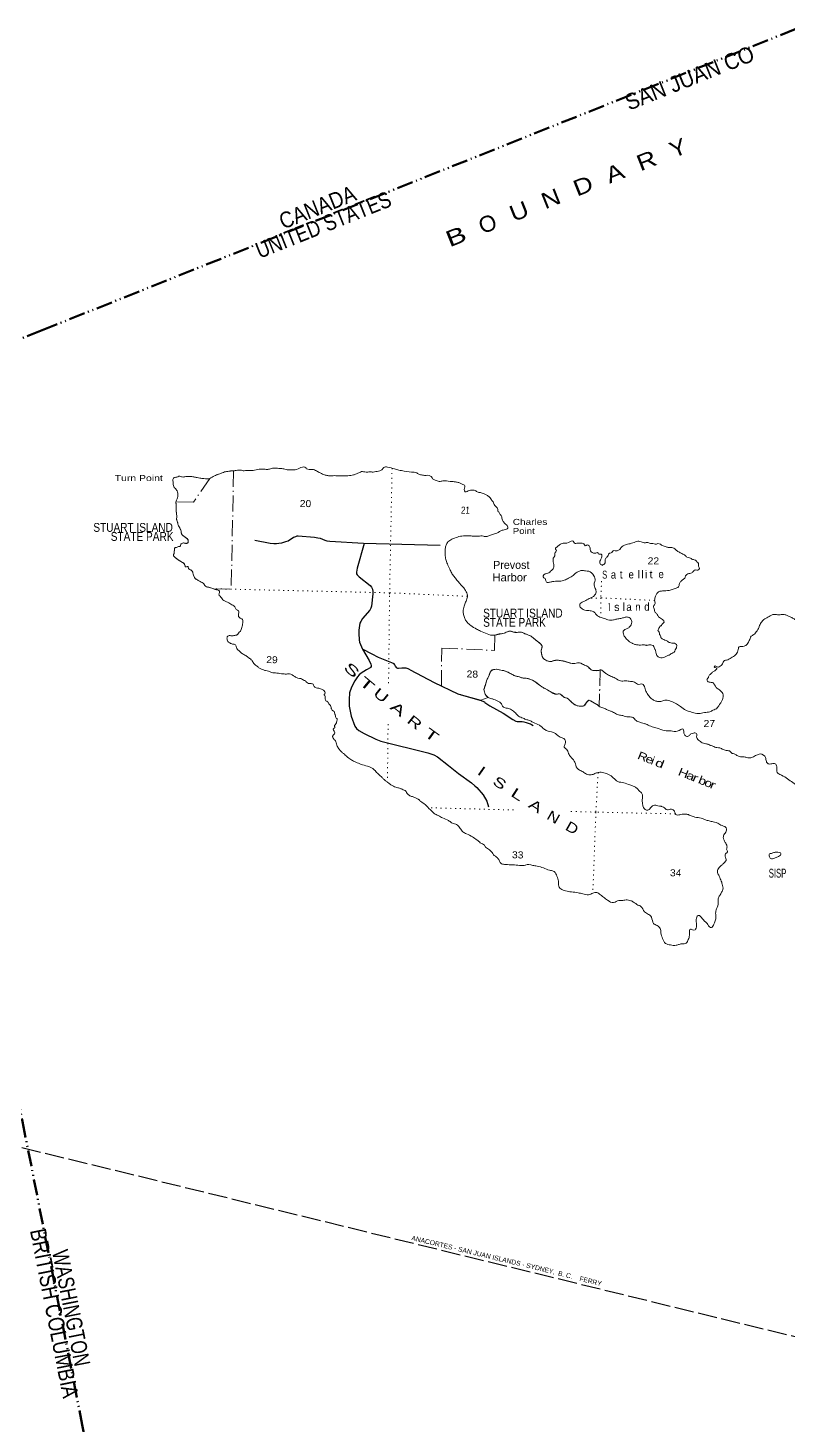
# Model space of a CAD drawing. Header units: feet. Extents: x -611393 to -485084, y 372822 to 560047.
# Drawn here: x -548811 to -529807, y 420067 to 454977 of the extents above; entities that cross this region are included whole.
import ezdxf
from ezdxf.enums import TextEntityAlignment as Align

# ---------------------------------------------------------------- set-up
doc = ezdxf.new("R2010")
doc.units = ezdxf.units.FT
doc.header["$LTSCALE"] = 80
for name, pattern in [('DASH_DOUBLE_DOT', [9.2, 5, -1.2, 0.3, -1.2, 0.3, -1.2]), ('DOT_DASHED', [7.7, 5, -1.2, 0.3, -1.2]), ('DOTTED', [1.5, 0.3, -1.2]), ('LONG_DASHED', [7.5, 6, -1.5])]:
    doc.linetypes.add(name, pattern=pattern)
for name, color, linetype, lineweight in [('10', 7, 'DASH_DOUBLE_DOT', 70), ('29', 7, 'Continuous', 25), ('33', 7, 'LONG_DASHED', 25), ('39', 7, 'Continuous', 13), ('44', 7, 'DOT_DASHED', 13), ('7', 7, 'DOTTED', 13)]:
    doc.layers.add(name, color=color, linetype=linetype, lineweight=lineweight)
for name, color, linetype in [('12', 7, 'Continuous'), ('41', 7, 'Continuous'), ('42', 7, 'Continuous')]:
    doc.layers.add(name, color=color, linetype=linetype)

msp = doc.modelspace()

# ---------------------------------------------------------------- linework, layer by layer
at = {"layer": '10'}
for p, q in [((-548455.07, 447424.4), (-517686.48, 459713.24)), ((-548944.8, 427648.57), (-547479.5, 420209.36))]:
    msp.add_line(p, q, dxfattribs=at)
for points in [[(-548455.07, 447424.4), (-552585.71, 445767.51), (-548944.8, 427648.57)], [(-547479.5, 420209.36), (-541911.02, 392048.63), (-534936.22, 373877.7)]]:
    msp.add_lwpolyline(points, dxfattribs=at)
at = {"layer": '29'}
msp.add_line((-540406.4, 442091.15), (-540577.26, 441475.6), dxfattribs=at)
for points in [[(-541266.49, 442145.35), (-541327.99, 442153.7), (-541379.73, 442170.17), (-541497.36, 442217.25), (-541560.87, 442231.37), (-541643.21, 442240.78), (-542052.53, 442273.73), (-542090.17, 442273.73), (-542123.1, 442264.32), (-542174.85, 442240.78), (-542306.59, 442156.05), (-542367.75, 442132.51), (-542471.26, 442104.27), (-542534.78, 442092.5), (-542598.29, 442085.44), (-542666.51, 442087.79), (-542758.25, 442094.86), (-543134.64, 442165.47)], [(-538506.03, 442043.91), (-540417.42, 442091.42), (-541266.49, 442145.35)], [(-540577.26, 441475.6), (-540598.73, 441376.99), (-540596.38, 441336.98), (-540582.27, 441308.73), (-540528.16, 441259.31), (-540255.28, 441042.77), (-540219.99, 441005.11), (-540198.82, 440953.33), (-540187.06, 440899.19), (-540184.71, 440840.35), (-540217.64, 440529.67), (-540234.11, 440475.53), (-540259.98, 440430.82), (-540443.47, 440218.99), (-540490.53, 440146.02), (-540509.35, 440101.3), (-540523.45, 440044.81), (-540539.93, 439929.48), (-540542.27, 439842.4), (-540532.87, 439689.41), (-540518.75, 439630.57), (-540446.1, 439451.51)], [(-540446.1, 439451.51), (-540279.99, 439171.62), (-540239.99, 439082.18), (-540230.58, 439046.88), (-540232.94, 439020.99), (-540244.69, 438999.8), (-540258.81, 438985.68), (-540345.86, 438936.25), (-540477.6, 438851.52), (-540529.34, 438811.51), (-540571.69, 438764.43), (-540637.57, 438663.22), (-540724.59, 438507.88), (-540769.3, 438361.95), (-540783.41, 438199.55), (-540778.71, 438032.43), (-540726.95, 437780.59), (-540637.57, 437533.45), (-540599.91, 437474.61), (-540534.05, 437422.83), (-540402.32, 437345.15), (-540110.61, 437201.58), (-539988.29, 437156.86), (-538812.07, 436865), (-538666.2, 436815.57), (-538567.41, 436761.43), (-538294.53, 436544.89), (-538049.87, 436347.18), (-537720.53, 436111.81), (-537635.83, 436038.85), (-537588.78, 435996.49), (-537428.83, 435810.54), (-537334.73, 435659.9), (-537297.09, 435518.68)], [(-539253.26, 438937.46), (-539302.55, 438959.75), (-539359.02, 438976.24), (-539401.36, 438980.95), (-539464.87, 438978.59), (-539542.5, 438969.18), (-539563.68, 438971.53), (-539578.96, 438980.94), (-539589.55, 438990.36), (-539617.78, 439032.73), (-539636.6, 439063.33), (-539655.42, 439084.51), (-539709.53, 439112.75), (-540048.27, 439246.91), (-540208.24, 439326.94), (-540446.1, 439451.51)], [(-539253.26, 438937.46), (-538657.89, 438619.67), (-538063.81, 438338.32), (-537572.81, 438196.76)], [(-537572.81, 438196.76), (-537480.6, 438172.46), (-537424.73, 438150.11), (-537400.61, 438137.17), (-537384.15, 438125.39), (-537315.93, 438073.6), (-537259.47, 438038.3), (-536930.13, 437857.07), (-536685.48, 437697.01), (-536612.56, 437654.65), (-536579.6, 437648.78), (-536537.28, 437647.59), (-536457.3, 437645.23), (-536417.29, 437640.54), (-536356.14, 437624.05), (-536276.16, 437600.51), (-536245.56, 437587.58), (-536223.21, 437573.46), (-536179.58, 437544.8)]]:
    msp.add_lwpolyline(points, dxfattribs=at)
at = {"layer": '33'}
msp.add_line((-548960.79, 427002.85), (-527446.71, 421743.58), dxfattribs=at)
at = {"layer": '39'}
for points in [[(-545101.18, 443051.94), (-545109.8, 443124.95), (-545092.55, 443179.22), (-545069.16, 443237.41), (-545059.74, 443303.99), (-545060.87, 443348.52), (-545079.83, 443409.61), (-545107.35, 443446.6), (-545142.95, 443483.75), (-545164.54, 443514.54), (-545177.57, 443569.44), (-545180.22, 443638.28), (-545189.54, 443676.92), (-545182.83, 443709.15), (-545166.15, 443735.11), (-545089.08, 443751.73), (-545036.15, 443772.89), (-544953.68, 443757.03), (-544866.67, 443765.35), (-544802, 443768.06), (-544713.14, 443768.25), (-544664.9, 443757.14), (-544580.41, 443741.24), (-544516.02, 443729.79), (-544413.32, 443715.54), (-544328.58, 443711.77), (-544265.8, 443720.59), (-544206.65, 443749.72), (-544149.4, 443784.95), (-544045.56, 443827.32), (-543921.49, 443871.3), (-543870.66, 443888.46), (-543820.11, 443891.46), (-543749.14, 443906.19), (-543666.3, 443908.52), (-543627.78, 443915.82), (-543522.49, 443929.84), (-543472.07, 443926.77), (-543432.02, 443909.76), (-543375.38, 443914.66), (-543272.39, 443914.56), (-543181.4, 443920.78), (-543031.41, 443948.03), (-542980.79, 443955.08), (-542879.94, 443948.96), (-542795.12, 443949.23), (-542693.62, 443975.46), (-542608.76, 443977.76), (-542534.24, 443968.13), (-542435.41, 443962.05), (-542332.92, 443937.68), (-542246.12, 443935.89), (-542128.96, 443937.52), (-541865.45, 443986.71), (-541845.72, 443964.05), (-541696.63, 443946.81), (-541596.48, 443906.3), (-541506.54, 443859.94), (-541378.41, 443804.69), (-541295.94, 443788.83), (-541245.52, 443785.76), (-541156.58, 443790), (-541071.84, 443786.23), (-540952.75, 443783.77), (-540809.27, 443788.91), (-540673.62, 443806.34), (-540600.38, 443833.15), (-540522.98, 443865.95), (-540474.01, 443891.25), (-540419.55, 443888.1), (-540385.31, 443883.35), (-540316.72, 443879.91), (-540266.06, 443888.98), (-540181.48, 443877.12), (-540114.54, 443891.93), (-540043.65, 443902.6), (-539978.57, 443925.54), (-539956.04, 443941.26), (-539914.56, 443995.03), (-539817.47, 444003.15), (-539644.69, 443959.12), (-539538.28, 443928.6), (-539403.49, 443903.56), (-539157.72, 443874.22), (-539089.37, 443858.64), (-539069.51, 443842.05), (-538997.37, 443814.26), (-538896.77, 443796), (-538811.91, 443798.29), (-538743.61, 443780.7), (-538719.84, 443757.95), (-538694.49, 443712.92), (-538630.59, 443677.21), (-538526.2, 443646.73), (-538437.1, 443659.05), (-538257.65, 443645.24), (-538176.95, 443641.55)], [(-538176.95, 443641.55), (-538138.68, 443636.71), (-538058.23, 443620.89), (-538024.07, 443612.09), (-537956.1, 443578.32), (-537916.13, 443557.26), (-537886.26, 443536.41), (-537888.73, 443514.21), (-537904.29, 443443.72), (-537877.17, 443386.51), (-537830.54, 443395.66), (-537720.8, 443429.82), (-537632.19, 443417.87), (-537556.3, 443375.84), (-537522.07, 443371.09), (-537433.7, 443347.01), (-537371.62, 443321.45), (-537303.8, 443279.59), (-537256.3, 443232.08), (-537224.86, 443188.94), (-537195.23, 443155.96), (-537154.64, 443066.1), (-537115.16, 443020.77), (-537062.13, 442946.84), (-537060.28, 442938.71), (-537055.24, 442888.03), (-537041.23, 442881.67), (-537002.09, 442820.16), (-536978.44, 442791.35), (-536961.49, 442730.3), (-536948.46, 442675.41), (-536903.34, 442609.73), (-536867.62, 442578.65), (-536829.88, 442547.52), (-536814.55, 442506.74), (-536815.08, 442480.45), (-536850.01, 442450.82), (-536951.5, 442424.59), (-537086.24, 442352.51), (-537200.05, 442316.41), (-537287.46, 442287.87), (-537376.76, 442265.43), (-537424.96, 442278.56), (-537554.23, 442277.18), (-537677.36, 442279.72), (-537790.32, 442286.1), (-537923.63, 442284.8), (-538071.63, 442255.48), (-538212.09, 442199.7), (-538310.33, 442134.96), (-538358.35, 442057.05), (-538378.43, 441962.37), (-538379.31, 441818.74), (-538363.63, 441695), (-538325.38, 441589), (-538263.48, 441454.19), (-538215.06, 441352.03), (-538156.17, 441267.86), (-538085.22, 441181.42), (-538008.37, 441086.77), (-537945.04, 441022.74), (-537886.04, 440944.64), (-537827.81, 440828.11), (-537827.62, 440737.06), (-537868.18, 440628.65), (-537904.49, 440530.26), (-537924.09, 440459.85), (-537927.53, 440389.1), (-537915.32, 440293.76), (-537878.85, 440199.94), (-537829.77, 440130.14), (-537740.65, 440043.32), (-537594.97, 439957.36), (-537499.06, 439906.83), (-537328.87, 439834.53), (-537163.96, 439800.78), (-537066.5, 439827.09), (-536908.44, 439854.18), (-536800.52, 439898.49), (-536753.93, 439905.62), (-536661.57, 439879.44), (-536554.62, 439875.21), (-536445.66, 439870.94), (-536387.7, 439841.42), (-536271.48, 439796.54), (-536191.68, 439748.36), (-536122.29, 439684.2), (-536032.72, 439619.64), (-535977.18, 439569.93), (-535955.92, 439522.96), (-535975.88, 439434.35), (-535969.93, 439329.02), (-535935.35, 439241.3), (-535865.88, 439181.2), (-535735.37, 439144.11), (-535650.02, 439170.68), (-535526.77, 439174.2)], [(-543034.47, 438991.16), (-543094.09, 439038.92), (-543145.79, 439078.43), (-543177.19, 439123.59), (-543230.35, 439191.45), (-543309.82, 439255.81), (-543387.53, 439308), (-543473.38, 439356.3), (-543512.94, 439397.58), (-543568.52, 439445.26), (-543595.8, 439494.38), (-543624.73, 439561.75), (-543695.01, 439581.4), (-543767.15, 439609.19), (-543820.67, 439658.86), (-543833.7, 439713.75), (-543833.09, 439744.09), (-543814.15, 439782.14), (-543737.24, 439790.67), (-543682.74, 439789.55), (-543597.55, 439808.02), (-543579.26, 439813.71), (-543548.09, 439857.58), (-543508.92, 439897.24), (-543492.36, 439917.13), (-543469.1, 439969.25), (-543442.59, 440082.01), (-543437.37, 440140.58), (-543450.36, 440197.49), (-543486.2, 440222.51), (-543543.8, 440270.23), (-543549.08, 440308.79), (-543549.06, 440409.95), (-543602.87, 440445.45), (-543641.85, 440515.05), (-543737.52, 440577.72), (-543847.31, 440640.68), (-543915.33, 440672.43), (-543984.35, 440754.78), (-544025.88, 440798.13), (-544037.46, 440824.67), (-544020.34, 440872.87), (-544039.5, 440923.85), (-544099.77, 440939.25), (-544214.05, 440980.05), (-544318.53, 441006.49), (-544368.54, 441029.77), (-544431.71, 441101.89), (-544483.62, 441131.29), (-544555.47, 441173.23), (-544629.22, 441221.29), (-544656.62, 441264.34), (-544681.44, 441335.67), (-544690.67, 441378.34), (-544722.07, 441423.5), (-544764.09, 441442.58), (-544795.9, 441467.51), (-544799.57, 441485.8), (-544809.09, 441514.32), (-544849.46, 441515.15), (-544873.73, 441513.63), (-544885.14, 441548.26), (-544904.47, 441591.15), (-544998.2, 441649.73), (-545061.98, 441691.51), (-545133.63, 441743.57), (-545170.75, 441805.03), (-545157.75, 441849.28), (-545152.93, 441887.62), (-545149.69, 441948.25), (-545144.96, 441982.55), (-545118.52, 441992.12), (-545084.04, 441999.5), (-545043.3, 442016.87), (-545000.71, 442026.11), (-544996.18, 442050.29), (-544979.34, 442084.34), (-544914.25, 442107.28), (-544870.01, 442098.27), (-544821.4, 442105.36), (-544806.74, 442131.36), (-544806.21, 442157.65), (-544819.4, 442204.46), (-544865.18, 442237.77), (-544930.81, 442287.69), (-544974.32, 442333.09), (-544979.07, 442397.94), (-545000.21, 442450.98), (-545031.29, 442512.31), (-545054.69, 442553.26), (-545067.52, 442618.27), (-545092.37, 442687.57), (-545090.74, 442768.47), (-545102.58, 442882.01), (-545103.83, 442920.48), (-545102.32, 442995.31), (-545101.18, 443051.94)], [(-533354.37, 439552.26), (-533400.63, 439561.31), (-533457.19, 439560.45), (-533533.98, 439557.99), (-533618.55, 439569.85), (-533692.79, 439593.63), (-533752.69, 439627.24), (-533824.26, 439683.34), (-533863.65, 439732.71), (-533901.1, 439778), (-533922.16, 439835.08), (-533929.14, 439889.86), (-533920.57, 439913.96), (-533889.72, 439941.65), (-533832.68, 439966.77), (-533791.9, 439986.16), (-533760.88, 440021.94), (-533731.81, 440061.81), (-533725.3, 440083.93), (-533714.52, 440118.1), (-533723.55, 440170.89), (-533735.01, 440203.5), (-533782.68, 440242.93), (-533820.75, 440257.87), (-533895.68, 440247.28), (-533991.08, 440222.94), (-534088.38, 440204.72), (-534175.58, 440186.28), (-534234.32, 440177.38), (-534310.78, 440191.1), (-534431.24, 440225.95), (-534535.43, 440266.54), (-534605.02, 440320.58), (-534630.48, 440359.55), (-534704.31, 440403.56), (-534812.99, 440421.99), (-534885.53, 440429.55), (-534975.43, 440477.94), (-535016.64, 440537.46), (-535003.38, 440593.84), (-534893.08, 440656.31), (-534776.67, 440720.68), (-534703.35, 440751.54), (-534643.75, 440802.91), (-534612.38, 440856.89), (-534614.7, 440941.92), (-534639.8, 440999.08), (-534651.77, 441106.56), (-534632.13, 441179), (-534664.32, 441284.87), (-534791.19, 441402.81), (-534871.85, 441408.52), (-534968.53, 441420.63), (-535041.69, 441397.86), (-535119.37, 441350.9), (-535201.58, 441279.76), (-535324.04, 441215.52), (-535427.96, 441169.11), (-535553.48, 441153.49), (-535693.05, 441142.2), (-535774.15, 441125.66), (-535844.8, 441127.12), (-535864.34, 441159.9), (-535883.34, 441218.96), (-535930.97, 441260.41), (-535911.7, 441314.64), (-535785.53, 441362.62), (-535744.38, 441400.21), (-535670, 441483.65), (-535661.28, 441515.85), (-535662.15, 441572.51), (-535677, 441637.56), (-535683.81, 441700.43), (-535666.72, 441746.61), (-535641.76, 441782.51), (-535638.85, 441826.96), (-535625.88, 441869.18), (-535602.45, 441929.4), (-535624.21, 441952.1), (-535590.81, 442006.04), (-535521.12, 442057.21), (-535476.06, 442088.65), (-535299.79, 442117.39), (-535230.34, 442156.42), (-535175.84, 442155.29), (-535144.57, 442104.07), (-535069.88, 442102.53), (-534997.25, 442099.01), (-534912.72, 442085.12), (-534877.28, 442039.88), (-534828.47, 442057.08), (-534780.48, 442033.84), (-534751.34, 441976.59), (-534748.61, 441911.79), (-534705.1, 441866.38), (-534642.85, 441848.91), (-534583.95, 441865.9)], [(-534583.95, 441865.9), (-534557.79, 441861.32), (-534534.22, 441828.46), (-534477.74, 441825.27), (-534460.47, 441780.4), (-534488.26, 441704.09), (-534514.44, 441607.52), (-534493.01, 441568.64), (-534432.58, 441561.32), (-534395.8, 441582.82), (-534380.32, 441649.26), (-534379.34, 441697.8), (-534337.87, 441751.57), (-534308.71, 441795.48), (-534273.25, 441851.4), (-534252.99, 441855.03), (-534216.29, 441872.48), (-534183.21, 441910.24), (-534132.63, 441915.27), (-534080.19, 441912.17), (-534014.86, 441947.24), (-533956.83, 442020.9), (-533899.66, 442052.09), (-533790.01, 442082.2), (-533651.89, 442121.84), (-533534.12, 442153.81), (-533483.98, 442136.59), (-533375.39, 442114.12), (-533288.55, 442114.35), (-533248.55, 442095.31), (-533185.89, 442098.07), (-533129.78, 442076.68), (-533060.82, 442091.44), (-533000.51, 442078.06), (-532968.66, 442055.15), (-532932.78, 442032.15), (-532874.45, 442020.83), (-532806.3, 441995.15), (-532741.63, 441997.86), (-532685.27, 441988.61), (-532641.32, 441965.44), (-532597.76, 441922.06), (-532523.98, 441876.02), (-532440.05, 441831.81), (-532360.33, 441779.58), (-532336.56, 441756.83), (-532270.35, 441735.24), (-532228.33, 441716.16), (-532154.26, 441684.28), (-532102.22, 441660.96), (-532088.54, 441638.42), (-532046.97, 441597.1), (-532044.4, 441524.21), (-532023.34, 441467.12), (-532066.5, 441429.57), (-532110.87, 441432.51), (-532151.41, 441425.25), (-532196.87, 441373.58), (-532239.67, 441354.23), (-532284.32, 441343.02), (-532370.29, 441286.11), (-532391.69, 441225.86), (-532410.15, 441212.08), (-532481.98, 441154.88), (-532521.6, 441092.98), (-532547.53, 441008.54), (-532631.07, 440971.82), (-532681.98, 440950.61), (-532732.81, 440933.45), (-532819.97, 440917.04), (-532900.92, 440908.6), (-532993.89, 440904.44), (-533061.16, 440873.46), (-533104.81, 440811.64), (-533132.32, 440749.49), (-533140.29, 440654.56), (-533135.74, 440579.6), (-533164.78, 440541.76), (-533156.28, 440462.68), (-533125.78, 440373.03), (-533080.41, 440319.49), (-533047.16, 440266.2), (-532995.45, 440226.69), (-532947.66, 440193.33), (-532927.72, 440180.78), (-532910.81, 440117.71), (-532947.8, 440086.1), (-532974.82, 440048.22), (-532993.27, 440034.44), (-533022.3, 439996.59), (-533047.38, 439954.62), (-533060.11, 439924.54), (-533026.65, 439881.36), (-533017.7, 439824.52), (-532998.29, 439785.68), (-532985.05, 439740.9), (-532911.18, 439698.91)], [(-535526.77, 439174.2), (-535397.99, 439151.32), (-535297.67, 439118.9), (-535172.97, 439094.07), (-535037.32, 439111.51), (-534963.04, 439089.74), (-534873.02, 439047.42), (-534809.04, 439015.75), (-534785.35, 438988.96), (-534705.83, 438926.62), (-534651.46, 438919.43), (-534564.62, 438919.67), (-534477.49, 438934.05), (-534409.76, 438888.15), (-534344.13, 438838.24), (-534244.3, 438781.55), (-534130.23, 438730.64), (-533998.39, 438659.13), (-533869.12, 438660.51), (-533748.21, 438647.9), (-533647.57, 438631.66), (-533543.75, 438572.87), (-533472.73, 438589.61), (-533397.37, 438521.29), (-533361.39, 438403.2), (-533296.86, 438298.69), (-533225.78, 438218.31), (-533147.96, 438172.2), (-533071.7, 438148.37), (-532964.55, 438154.25), (-532859.02, 438180.4), (-532728.38, 438149.38), (-532600.42, 438086.05), (-532498.78, 438019.21), (-532363.32, 437927.39), (-532236.96, 437884.32), (-532092.28, 437848.96), (-531975.08, 437852.62), (-531900.03, 437869.28), (-531764.3, 437890.76), (-531684.8, 437927.56), (-531576.6, 437986.03), (-531530.8, 438053.87), (-531491.27, 438111.73), (-531453.5, 438181.76), (-531429.75, 438258.16), (-531428.61, 438314.78), (-531453.79, 438367.91), (-531521.07, 438436.06), (-531602.57, 438500.46), (-531639.82, 438555.86), (-531693.05, 438619.68), (-531779.69, 438629.56), (-531837.12, 438685.37), (-531810.03, 438727.3), (-531778.32, 438797.46), (-531726.8, 438849), (-531671.36, 438894.39), (-531601.71, 438943.54), (-531584.91, 438975.56), (-531637.02, 438994.85), (-531652.88, 439009.34), (-531628.13, 439035.13), (-531566.13, 439005.52), (-531527.53, 439016.87), (-531449.44, 439084.05), (-531399.28, 439167.99), (-531346.51, 439181.06), (-531230.27, 439237.34), (-531175.08, 439270.6), (-531125.94, 439303.98), (-531059.11, 439413.88), (-531030.91, 439510.41), (-530907.41, 439526.07), (-530829.56, 439581.12), (-530800.4, 439625.03), (-530777.34, 439667.04), (-530728.71, 439775.29), (-530661.16, 439820.43), (-530624.01, 439860.13), (-530547.04, 439971.85), (-530519.29, 440046.14), (-530466.95, 440138.13), (-530390.8, 440209.39), (-530317.28, 440250.36), (-530237.57, 440297.28), (-530166.35, 440324.13), (-530071.65, 440314.09), (-529978.67, 440318.24), (-529881.78, 440316.24), (-529815.78, 440284.53), (-529737.71, 440250.55), (-529693.67, 440231.43), (-529621.94, 440183.42), (-529522.24, 440120.66), (-529462.21, 440093.12), (-529412.2, 440069.84)], [(-533247.01, 439565.95), (-533268.24, 439563.83), (-533288.61, 439559.89), (-533314.24, 439552.66), (-533335.93, 439549.37), (-533354.37, 439552.26)], [(-532911.18, 439698.91), (-532857.3, 439667.45), (-532825.32, 439650.6), (-532761.38, 439616.91), (-532711.12, 439605.76), (-532646.53, 439604.43), (-532596.76, 439569.01), (-532600.37, 439490.17), (-532625.74, 439434.05), (-532655.1, 439380.03), (-532691.8, 439362.57), (-532775.7, 439307.65), (-532848.9, 439282.86), (-532916.24, 439247.83), (-532991.09, 439241.28), (-533075.14, 439279.43), (-533094.51, 439320.3), (-533113.59, 439375.32), (-533117.22, 439395.63), (-533122.58, 439430.13), (-533134.2, 439454.65), (-533153.61, 439493.49), (-533182.91, 439542.65), (-533239.02, 439564.04), (-533247.01, 439565.95)], [(-539035.97, 435693.76), (-539057.89, 435708.38), (-539119.93, 435735.96), (-539180, 435761.48), (-539260.13, 435793.48), (-539329.64, 435851.56), (-539356.92, 435900.68), (-539454.8, 435953.28), (-539488.83, 435968.15), (-539547.05, 435985.54), (-539585.19, 435996.44), (-539647.36, 436017.95), (-539703.31, 436047.43), (-539771.12, 436089.3), (-539812.86, 436122.53), (-539868.52, 436166.16), (-539920.15, 436209.72), (-539965.64, 436257.19), (-540001.4, 436286.25), (-540046.89, 436333.73), (-540092.5, 436375.13), (-540134.03, 436418.48), (-540191.51, 436472.26), (-540325.61, 436531.68), (-540482.24, 436575.38), (-540610.32, 436632.65), (-540692.39, 436668.73), (-540786.12, 436727.32), (-540835.72, 436770.83), (-540877.38, 436808.11), (-540921.01, 436847.45), (-540978.61, 436895.17), (-541024.06, 436944.66), (-541076.89, 437028.71), (-541114.93, 437144.82), (-541162.11, 437208.51), (-541191.41, 437257.67), (-541193.02, 437277.94), (-541182.44, 437302), (-541149.41, 437337.74), (-541146.37, 437388.25), (-541171.84, 437427.22), (-541166.86, 437473.65), (-541152.57, 437481.45), (-541136.01, 437501.34), (-541145.66, 437523.8), (-541130.67, 437565.97), (-541099.41, 437613.89), (-541090.52, 437654.17), (-541081.27, 437712.65), (-541105.08, 437733.38), (-541129.77, 437810.77), (-541137.4, 437833.18), (-541158.25, 437900.38), (-541194.18, 437921.35), (-541211.86, 437946), (-541229.45, 437974.68), (-541236.63, 438019.34), (-541260, 438062.31), (-541287.81, 438085.14), (-541303.06, 438129.97), (-541338.98, 438150.94), (-541374.66, 438184.05), (-541381.55, 438242.87), (-541390.63, 438293.63), (-541408.26, 438320.3), (-541387.67, 438340.11), (-541381.13, 438364.25), (-541402.31, 438415.27), (-541438.15, 438440.29), (-541512.31, 438468.12), (-541572.62, 438481.5), (-541640.88, 438501.12), (-541666.31, 438542.11), (-541671.92, 438564.48), (-541693.71, 438585.16), (-541725.85, 438593.92), (-541768.28, 438592.77), (-541800.45, 438599.5), (-541846.35, 438626.75), (-541873.95, 438659.69), (-541907.98, 438674.56), (-541989.89, 438718.73), (-542060.33, 438730.3), (-542142.32, 438770.43), (-542268.22, 438835.75), (-542377.34, 438831.93), (-542431.72, 438839.12), (-542512.38, 438844.83), (-542588.84, 438858.55), (-542653.43, 438859.88), (-542715.8, 438871.28), (-542795.97, 438901.26), (-542870.33, 438918.98), (-542942.55, 438942.73), (-543002.54, 438972.29), (-543034.47, 438991.16)], [(-531157.46, 436840.32), (-531205.7, 436851.43), (-531239.45, 436880.45), (-531275.17, 436911.54), (-531325.51, 436918.65), (-531429.94, 436947.1), (-531513.99, 436985.25), (-531584.47, 436994.8), (-531686.77, 437029.28), (-531766.94, 437059.26), (-531808.96, 437078.34), (-531887.4, 437094.12), (-531955.62, 437115.76), (-531999.37, 437149.03), (-532043.21, 437178.26), (-532080.62, 437225.57), (-532096.08, 437260.28), (-532089.45, 437288.47), (-532084.76, 437320.74), (-532092.39, 437343.16), (-532136.43, 437362.27), (-532172.88, 437356.96), (-532237.93, 437336.04), (-532287.35, 437288.5), (-532354.21, 437277.74), (-532385.97, 437304.7), (-532414.86, 437374.09), (-532416.23, 437406.49), (-532429.42, 437453.29), (-532575.86, 437401.68), (-532731.08, 437415), (-532821.96, 437414.85), (-532888.49, 437420.27), (-533081.12, 437480.89), (-533203.64, 437513.77), (-533333.75, 437571.08), (-533407.94, 437596.89), (-533472.17, 437616.42), (-533560.45, 437644.55), (-533608.45, 437667.79), (-533649.9, 437715.18), (-533721.71, 437759.15), (-533796.4, 437760.69), (-533876.98, 437770.45), (-533935.03, 437795.92), (-533999.5, 437803.32), (-534097.83, 437833.67), (-534199.76, 437886.36), (-534265.8, 437916.05), (-534349.93, 437950.15), (-534435.99, 437988.35), (-534534.08, 438030.83), (-534581.75, 438070.26), (-534625.67, 438095.44), (-534705.55, 438139.58), (-534779.51, 438177.52), (-534838.94, 438134.24), (-534911.51, 438040.64), (-534952.08, 438031.36), (-534982.36, 438031.99), (-535079.13, 438040.05), (-535194.86, 438109.2), (-535284.02, 438194), (-535335.81, 438229.46), (-535400.03, 438248.99), (-535517.37, 438338.41), (-535596.3, 438329.92), (-535752.52, 438393.84), (-535892.27, 438473.61), (-535966.14, 438515.6), (-536127.27, 438636.27), (-536259.19, 438703.73), (-536353.66, 438725.91), (-536452.4, 438736.04), (-536524.62, 438759.79), (-536637.13, 438788.41), (-536727.06, 438834.78), (-536832.99, 438889.56), (-536915.22, 438917.56), (-536991.76, 438927.23), (-537060.02, 438946.85), (-537140.76, 438948.52), (-537232.41, 438909.94), (-537293.81, 438769.58), (-537335.85, 438687.49), (-537374.87, 438554.77), (-537409.37, 438446.22), (-537405.99, 438413.78), (-537363.79, 438303.65), (-537284.35, 438237.27), (-537194, 438211.13), (-537065.92, 438153.86), (-536993.99, 438115.96), (-536923.48, 438007.27), (-536825.14, 437976.92), (-536724.95, 437938.44), (-536625.57, 437859.5)], [(-536625.57, 437859.5), (-536544.32, 437782.97), (-536432.35, 437728.05), (-536336.15, 437691.67), (-536249.88, 437663.59), (-536172.02, 437619.5), (-536023.91, 437553.72), (-535958.28, 437503.81), (-535912.62, 437464.43), (-535832.86, 437414.23), (-535622.22, 437345.14), (-535556.75, 437287.14), (-535440.74, 437232.14), (-535388.87, 437200.72), (-535383.04, 437089.32), (-535400.9, 437004.72), (-535345.4, 436952.99), (-535296.97, 436850.83), (-535267.76, 436797.62), (-535171.01, 436688.4), (-535137.88, 436629.04), (-535082.24, 436484.24), (-535030.69, 436436.64), (-534932.76, 436386.07), (-534847.03, 436331.69), (-534786.8, 436314.27), (-534681.55, 436326.26), (-534598.05, 436360.95), (-534514.93, 436377.45), (-534382.03, 436358.52), (-534249.95, 436299.15), (-534176.4, 436240.98), (-534063.18, 436147.6), (-533916.44, 436114.23), (-533761.99, 436062.48), (-533657.76, 436023.91), (-533585.95, 435979.95), (-533530.66, 435918.11), (-533459.46, 435843.8), (-533449.76, 435724.23), (-533449.78, 435623.07), (-533440.95, 435560.17), (-533406.29, 435476.5), (-533344.57, 435432.74), (-533279.61, 435449.61), (-533246.5, 435489.39), (-533178.62, 435550.71), (-533113.9, 435555.45), (-533059.77, 435536.12), (-532987.14, 435532.6), (-532971.12, 435526.2), (-532921.06, 435504.93), (-532879.37, 435469.68), (-532823.46, 435438.18), (-532782.8, 435451.5), (-532724.1, 435458.38), (-532682.08, 435439.31), (-532650.35, 435410.33), (-532636.84, 435379.7), (-532611.74, 435322.53), (-532541.29, 435310.96), (-532490.59, 435322.06), (-532351.06, 435331.32), (-532324.9, 435326.73), (-532228.75, 435288.33), (-532134.45, 435258.06), (-531979.47, 435232.61), (-531873.34, 435187.93), (-531780.94, 435163.77), (-531682.44, 435141.51), (-531606.02, 435125.77), (-531566.06, 435104.71), (-531456.18, 435045.8), (-531388, 435022.13), (-531352.36, 434987), (-531345.38, 434932.23), (-531397.8, 434836.2), (-531425.88, 434745.73), (-531407.04, 434678.58), (-531389.61, 434641.8), (-531364.1, 434604.85), (-531340.86, 434555.82), (-531331.62, 434513.14), (-531340.51, 434472.86), (-531341.17, 434440.5), (-531323.61, 434409.79), (-531336.62, 434365.54), (-531369.37, 434343.96), (-531382.54, 434291.63), (-531375.16, 434257.08), (-531354.18, 434195.95), (-531404.25, 434116.06), (-531457.75, 434066.58), (-531548.49, 433973.36), (-531570.67, 433874.68), (-531530.12, 433782.79), (-531503.16, 433717.49)], [(-528459.12, 437563.62), (-528556.4, 437446.25), (-528602.35, 437370.32), (-528650.66, 437278.25), (-528696.07, 437129.46), (-528734.01, 436950.18), (-528744.82, 436814.84), (-528723.57, 436666.71), (-528678.7, 436588.9), (-528613.35, 436524.83), (-528501.98, 436439.58), (-528450.81, 436373.78), (-528384.95, 436234.84), (-528326.84, 436112.25), (-528234.01, 436009.17), (-528166.61, 435947.09), (-528130.8, 435920.05), (-528052.94, 435875.95), (-528034.87, 435770.37), (-528035.89, 435719.81), (-528026.37, 435691.29), (-528011.4, 435632.31), (-527988.98, 435542.82), (-527962.19, 435469.43), (-527929.67, 435379.74), (-527904.65, 435318.52), (-527889.81, 435253.48), (-527878.16, 435129.82), (-527859.86, 435036.37), (-527843.81, 434930.83), (-527853.27, 434862.24), (-527901.7, 434764.1), (-527939.78, 434677.88), (-528034.43, 434590.81), (-528111.16, 434491.23), (-528197.51, 434314.97), (-528142.11, 434158.04), (-528117.46, 434078.62), (-528151.63, 433986.26), (-528232.58, 433977.81), (-528353.41, 433994.46), (-528431.64, 434020.36), (-528495.87, 434039.89), (-528496.9, 434088.47), (-528565.37, 434097.97), (-528662.3, 434097.95), (-528789.51, 434098.55), (-528818.57, 434159.85), (-528873.03, 434162.99), (-528936.09, 434140.01), (-529004.13, 434070.6), (-529131.66, 434055.03), (-529220.28, 434066.97), (-529271.33, 434138.84), (-529281.73, 434224.03), (-529199.27, 434307.3), (-529196.72, 434333.55), (-529207.45, 434402.56), (-529163.55, 434476.52), (-529188.61, 434535.71), (-529230.77, 434647.86), (-529242.82, 434751.29), (-529202.43, 434851.62), (-529072.18, 434901.54), (-529031.46, 435018.05), (-529074.36, 435093.79), (-529119.69, 435149.35), (-529147.17, 435188.36), (-529160.36, 435235.17), (-529198.55, 435244.05), (-529322.54, 435204.12), (-529383.06, 435207.39), (-529423.14, 435222.38), (-529436.01, 435285.36), (-529366.6, 435322.37), (-529273.14, 435350.79), (-529166.5, 435431.55), (-529157.12, 435496.1), (-529183.54, 435587.69), (-529247.95, 435698.27), (-529344.05, 435839.86), (-529438.69, 435953.09), (-529548.24, 436028.18), (-529689.68, 436124.17), (-529819.17, 436211.82), (-529968.77, 436303.92), (-530056.69, 436350.25), (-530087.84, 436407.54), (-530087.54, 436522.86), (-530126.6, 436588.41), (-530211.34, 436592.18), (-530308.27, 436592.16), (-530349.6, 436645.61), (-530369.72, 436749.21), (-530501.27, 436834.88), (-530594.74, 436806.46), (-530696.81, 436751.91)], [(-530696.81, 436751.91), (-530785.91, 436739.59), (-530840.25, 436748.8), (-530922.76, 436762.64), (-530995.39, 436766.16), (-531089.61, 436800.48), (-531157.46, 436840.32)], [(-538115.36, 435081.97), (-538219.63, 435118.51), (-538297.29, 435172.72), (-538443.42, 435236.43), (-538551.28, 435295.31), (-538651.19, 435347.95), (-538684.89, 435378.99), (-538778.01, 435467.91), (-538837.3, 435531.85), (-538992.38, 435652.4), (-539057.89, 435708.38)], [(-531503.16, 433717.49), (-531476.09, 433658.26), (-531445.91, 433552.43), (-531433.21, 433481.36), (-531457.05, 433400.92), (-531503.17, 433316.89), (-531549.13, 433240.96), (-531551.53, 433121.64), (-531593.07, 432964.68), (-531617.51, 432853.91), (-531613.74, 432740.53), (-531640.05, 432637.88), (-531661.29, 432585.72), (-531723.64, 432497.98), (-531767.76, 432513.05), (-531814.99, 432574.72), (-531844.45, 432615.8), (-531906.04, 432665.63), (-531939.46, 432710.83), (-531969.05, 432745.83), (-532040.61, 432801.93), (-532100.54, 432734.38), (-532099.03, 432608.91), (-532107.57, 432485.67), (-532132.65, 432443.7), (-532199.3, 432443.05), (-532249.48, 432458.24), (-532271.75, 432355.52), (-532277.46, 432272.68), (-532311.71, 432176.27), (-532373.9, 432096.63), (-532440.59, 432093.96), (-532527.76, 432077.54), (-532604.95, 432054.86), (-532679.72, 432052.35), (-532748.15, 432063.88), (-532870.54, 432102.82), (-532944.88, 432221.7), (-532986.47, 432362.17), (-533006.35, 432477.9), (-533081.67, 432548.24), (-533169.51, 432598.61), (-533224.82, 432759.59), (-533296.14, 432827.83), (-533395.85, 432890.58), (-533487.98, 433028.04), (-533560.04, 433059.87), (-533669.59, 433134.97), (-533739.59, 433168.78), (-533856.34, 433187.38), (-533971.72, 433173.57), (-534101.44, 433149.95), (-534103.5, 433147.96), (-534243.06, 433136.68), (-534300.94, 433170.25), (-534394.51, 433236.92), (-534495.91, 433315.89), (-534591.65, 433374.52), (-534686.85, 433360.3), (-534792.75, 433315.95), (-534941.64, 433343.3), (-535056.28, 433365.89), (-535225.43, 433389.61), (-535368.34, 433412.79), (-535488.39, 433467.87), (-535530.05, 433505.15), (-535545.77, 433626.87), (-535573.68, 433744.79), (-535631.67, 433873.45), (-535677.36, 433910.81), (-535773.92, 433928.99), (-535920.17, 433986.63), (-536082.82, 434032.48), (-536189.48, 434050.86), (-536375.06, 434060.76), (-536379.14, 434058.82), (-536482.37, 434046.79), (-536643.61, 434062.25), (-536746.51, 434066.4), (-536897.74, 434077.61), (-536992.08, 434105.86), (-537033, 434179.54), (-537074.16, 434241.08), (-537173.58, 434317.99), (-537208.81, 434373.35), (-537298.02, 434456.12), (-537383.35, 434530.71), (-537385.24, 434536.82), (-537474.85, 434599.37), (-537524.5, 434640.86), (-537580.16, 434684.49), (-537697.71, 434763.8), (-537845.61, 434839.69), (-537937.44, 434892.16), (-538002.38, 434976.45), (-538037.74, 435025.74), (-538115.36, 435081.97)], [(-530194.72, 434212.51), (-530212.85, 434214.9), (-530236.95, 434221.47), (-530264.67, 434248.34), (-530282.07, 434287.14), (-530283.68, 434307.41), (-530268.85, 434341.5), (-530242.49, 434347.03), (-530203.85, 434360.39), (-530128.76, 434379.08), (-530066.18, 434377.78), (-529997.8, 434364.23), (-529988.36, 434331.67), (-530019.53, 434287.8), (-530066.45, 434264.49), (-530105.13, 434249.1), (-530194.72, 434212.51)]]:
    msp.add_spline(points, degree=3, dxfattribs=at)
at = {"layer": '44'}
msp.add_line((-543669.07, 443908.18), (-543727.55, 440952.93), dxfattribs=at)
for points in [[(-543669.07, 443908.18), (-543750.67, 443906.03), (-543813.18, 443892.62), (-543886.25, 443883.46), (-544150.31, 443784.52), (-544265.08, 443720.86), (-544674.76, 443125.23), (-545107.66, 443135.16), (-545110.17, 443111.29), (-545101.85, 443063.94), (-545103.68, 442927.99), (-545098.24, 442834.84), (-545090.69, 442767.88), (-545092.92, 442692.05), (-545066.55, 442614.36), (-545062.34, 442584.22), (-545054.48, 442552.8), (-545013.22, 442477.12), (-544981.74, 442405.4), (-544977.32, 442390.65), (-544975.64, 442335.57), (-544947.75, 442301.66), (-544883.53, 442251.62), (-544823.41, 442207.93), (-544813.26, 442196.64), (-544808.71, 442182.69), (-544805.46, 442144.37), (-544808.93, 442122.59), (-544814.44, 442111.87), (-544824.03, 442103.68), (-544834.72, 442099.12), (-544848.66, 442097.23), (-544875.61, 442098.9), (-544907.07, 442106.71), (-544918.63, 442107.22), (-544937.88, 442105.26), (-544962.97, 442096.31), (-544979.2, 442084.47), (-544979.2, 442084.47), (-544986.43, 442075.74), (-544992.15, 442062.73), (-544996.66, 442048.64), (-544996.97, 442035.17), (-544998.35, 442029.15), (-545003.58, 442023.96), (-545013.6, 442020.24), (-545038.48, 442018.25), (-545083.88, 441999.55), (-545125.27, 441990.98), (-545136, 441988.97), (-545141.09, 441986.43), (-545145.68, 441981.5), (-545148.75, 441974.93), (-545149.9, 441968.7), (-545149.74, 441947.45), (-545153.25, 441883.94), (-545158.13, 441847.02), (-545168.62, 441817.23), (-545170.74, 441803.98), (-545170.74, 441803.98), (-545168.11, 441789.39), (-545161.44, 441775.03), (-545149.56, 441758.94), (-545136.36, 441745.89), (-545109.05, 441724.24), (-545054.09, 441686.32), (-544992.16, 441645.88), (-544944.03, 441617.94), (-544920.31, 441602.98), (-544903.31, 441590.16), (-544895.86, 441580.12), (-544890.07, 441563.96), (-544883.96, 441544.42), (-544879.89, 441520.61), (-544874.11, 441513.88), (-544868.46, 441511.75), (-544844.64, 441515.54), (-544830.02, 441518.21), (-544816.74, 441517.91), (-544807.57, 441513.14), (-544803.48, 441507.72), (-544797.13, 441470.51), (-544786.23, 441456.13), (-544757.38, 441439.14), (-544728.73, 441427.84), (-544716.59, 441418.88), (-544702.35, 441402.48), (-544694.84, 441389.19), (-544687.04, 441363.06), (-544678.18, 441324.94), (-544654.11, 441258.36), (-544636.67, 441228.36), (-544605.49, 441204.04), (-544430.17, 441100.95), (-544415.58, 441088.2), (-544384.53, 441044.49), (-544367.67, 441029.21), (-544330.29, 441010.37), (-544267.42, 440994.13), (-544165.07, 440962.97), (-543727.55, 440952.93)], [(-537131.34, 439807.74), (-536896.64, 439857.57), (-536789.17, 439901.7), (-536742.9, 439904.13), (-536673.51, 439880.87), (-536616.58, 439877.66), (-536451.06, 439871.16), (-536404.5, 439851.06), (-536224.73, 439771.43), (-536132.89, 439693.11), (-535987.02, 439580.47), (-535957.28, 439532.39), (-535976.34, 439414.57), (-535965.59, 439309.35), (-535951.69, 439270.1), (-535928.62, 439232.01), (-535895.9, 439200.17), (-535849.61, 439172.62), (-535800.52, 439152.61), (-535769.03, 439145.52), (-535726.21, 439145.34), (-535665.86, 439167.38), (-535625.63, 439173.05), (-535547.82, 439175.78), (-535470.28, 439166.63), (-535388.31, 439148.6), (-535255.36, 439108.26), (-535175.6, 439094.41), (-535145.89, 439094.36), (-535060.02, 439112.26), (-535037.79, 439111.58), (-534991.51, 439100.74), (-534944.9, 439081.38), (-534808.46, 439015.42), (-534774.57, 438978.4), (-534732.25, 438940.77), (-534710.9, 438928.71), (-534692.23, 438922.68), (-534593.16, 438917.58), (-534556.54, 438921.13), (-534500.82, 438936.58), (-534530.4, 438029.21)], [(-534530.4, 438029.21), (-534544.74, 438037.32), (-534570.82, 438062.14), (-534584.1, 438071.64), (-534747.93, 438163.03), (-534784.12, 438178.64), (-534798.87, 438174.77), (-534853.85, 438116.79), (-534900.73, 438048.11), (-534922.7, 438035.6), (-534975.96, 438031.74), (-535075.99, 438039.45), (-535114.77, 438052.15), (-535153.58, 438076.05), (-535203.81, 438116.91), (-535289.7, 438198.59), (-535329.32, 438225.75), (-535356.53, 438237.44), (-535392.06, 438246.08), (-535415.4, 438257.26), (-535476.76, 438312.69), (-535500.22, 438330.32), (-535529.55, 438340.22), (-535574.81, 438329.38), (-535595.05, 438329.54), (-535704.6, 438369.88), (-536000.18, 438537.57), (-536111.85, 438625.65), (-536199.45, 438678.33), (-536317.87, 438719.42), (-536448.7, 438735.17), (-536560.71, 438767.77), (-536630.09, 438785.09), (-536853.98, 438899.12), (-536905.91, 438915.32), (-536991.32, 438927.14), (-537056.41, 438946.04), (-537089.88, 438950.62), (-537170.79, 438944.17), (-537202.52, 438934.34), (-537221.94, 438921.74), (-537244.05, 438891.21), (-537288.91, 438780.03), (-537334.16, 438692.1), (-537406.16, 438457.21), (-537410.41, 438439.8), (-537406.89, 438417.39), (-537387.9, 438351.1), (-537367.01, 438308.58), (-537341.49, 438276.03), (-537306.9, 438248.62), (-537491.2, 438176.03), (-538063.81, 438338.32), (-538475.52, 438533.3), (-538464.76, 439482.44), (-537145.35, 439423.36), (-537141.01, 439805.16)]]:
    msp.add_lwpolyline(points, dxfattribs=at)
at = {"layer": '7'}
for p, q in [((-534455.19, 441557.16), (-534459.71, 441440.98)), ((-534500.82, 438936.58), (-534530.39, 438029.2)), ((-539806.39, 437583.1), (-539822.86, 436130.37)), ((-536669.29, 435435.86), (-538799.94, 435491.64))]:
    msp.add_line(p, q, dxfattribs=at)
for points in [[(-539706.96, 443975.74), (-539770.05, 440787.78), (-539794.8, 438605.04)], [(-537820.33, 440774.91), (-539765.73, 440862.01), (-544165.07, 440962.97)], [(-534470.85, 441154.37), (-534487.08, 440736.85), (-534491.43, 440247.44)], [(-533139.81, 440670.61), (-534467.39, 440736.55), (-534772.19, 440722.94)], [(-534556.9, 436371.7), (-534611.74, 435381.99), (-534688.28, 433359.81)], [(-532619.61, 435338.89), (-534611.74, 435381.99), (-535315.6, 435400.42)]]:
    msp.add_lwpolyline(points, dxfattribs=at)

# ---------------------------------------------------------------- texts
at = {"layer": '10'}
for s, rotation, width, p in [('UNITED STATES', 21.772, 0.85, (-543016.5, 449207.35)), ('CANADA', 21.772, 0.9, (-542429.65, 449938.88)), ('BRITISH COLUMBIA', 281.143, 0.85, (-548762.63, 424929.94)), ('WASHINGTON', 281.143, 0.8, (-548208.18, 424400.67))]:
    msp.add_text(s, height=400, rotation=rotation, dxfattribs=dict(at, width=width)).set_placement(p)
at = {"layer": '12', "width": 0.95}
msp.add_text('SAN JUAN CO', height=400, rotation=21.772, dxfattribs=at).set_placement((-533781.74, 452907.46))
at = {"layer": '33'}
for s, rotation, width, p in [('ANACORTES - SAN JUAN ISLANDS - SYDNEY,', 346.556, 1.05, (-539231.58, 424689.68)), ('B. C.    FERRY', 346.056, 0.95, (-535566.53, 423806.46))]:
    msp.add_text(s, height=120, rotation=rotation, dxfattribs=dict(at, width=width)).set_placement(p)
at = {"layer": '41'}
for s, height, rotation, width, p in [('Y', 400, 21.697, 1.15, (-532675.97, 451716.61)), ('R', 400, 21.697, 1.25, (-533497.57, 451389.71)), ('A', 400, 21.697, 1.25, (-534272.36, 451081.44)), ('D', 400, 21.697, 1.25, (-535082.26, 450759.2)), ('N', 400, 21.697, 1.2, (-535880.46, 450441.61)), ('U', 400, 21.697, 1.2, (-536672.8, 450126.35)), ('B', 400, 21.697, 1.4, (-538269.19, 449491.19)), ('O', 400, 21.697, 1.05, (-537447.59, 449818.08)), ('R', 200, 338.03, 1.25, (-533589.22, 436723.89)), ('e', 200, 338.03, 1.25, (-533392.5, 436644.52)), ('i', 200, 338.03, 1.05, (-533251.27, 436587.55)), ('d', 200, 338.03, 1.45, (-533150.94, 436547.08)), ('H', 200, 338.03, 1.3, (-532575.38, 436314.89)), ('a', 200, 338.03, 1.35, (-532372.81, 436233.17)), ('r', 200, 338.03, 1.4, (-532216.98, 436170.31)), ('b', 200, 338.03, 1.3, (-532072.84, 436112.16)), ('o', 200, 338.03, 1.25, (-531919.93, 436050.48)), ('r', 200, 338.03, 1.4, (-531778.71, 435993.51))]:
    msp.add_text(s, height=height, rotation=rotation, dxfattribs=dict(at, width=width)).set_placement(p)
msp.add_text('Prevost', height=200, dxfattribs=at).set_placement((-537180.9, 441459.85))
at = {"layer": '41', "width": 1.05}
msp.add_text('Harbor', height=200, dxfattribs=at).set_placement((-537197.54, 441149.4))
at = {"layer": '42'}
for s, width, p in [('Turn Point', 1.3, (-546641.51, 443654.57)), ('Charles', 1.25, (-536689.32, 442559.77)), ('Point', 1.2, (-536689.32, 442333.37))]:
    msp.add_text(s, height=150, dxfattribs=dict(at, width=width)).set_placement(p)
for s, height, rotation, width, p in [('S', 200, 0.51, 0.7, (-534452.78, 441215.5)), ('a', 200, 0.51, 0.9, (-534238.81, 441217.41)), ('e', 200, 0.51, 0.9, (-533795.11, 441221.36)), ('e', 200, 0.51, 0.9, (-533046.52, 441228.03)), ('I', 200, 0.51, 0.9, (-534308.86, 440406.57)), ('a', 200, 0.51, 0.9, (-533849.63, 440410.66)), ('n', 200, 0.51, 0.9, (-533626.21, 440412.65)), ('d', 200, 0.51, 0.9, (-533402.78, 440414.64)), ('S', 250, 318.223, 1.7, (-540938.65, 438966.84)), ('T', 250, 320.218, 1.85, (-540560.97, 438604.05)), ('U', 250, 321.234, 1.5, (-540200.57, 438315.56)), ('A', 250, 321.234, 1.65, (-539779.41, 437977.34)), ('R', 250, 321.234, 1.45, (-539355.18, 437636.66)), ('T', 250, 324.223, 1.7, (-538932.04, 437307.54)), ('I', 250, 325.018, 1.5, (-537598.18, 436346.36)), ('S', 250, 327.234, 1.4, (-537213.7, 436091.48)), ('L', 250, 327.234, 1.6, (-536762.8, 435801.27)), ('A', 250, 327.234, 1.45, (-536321.83, 435517.45)), ('N', 250, 330.084, 1.25, (-535863.67, 435224.03)), ('D', 250, 330.084, 1.25, (-535398.9, 434956.61))]:
    msp.add_text(s, height=height, rotation=rotation, dxfattribs=dict(at, width=width)).set_placement(p)
for s, p in [('t', (-534015.39, 441219.4)), ('l', (-533568.55, 441223.38)), ('l', (-533477.42, 441224.19)), ('i', (-533386.28, 441225)), ('t', (-533266.8, 441226.07)), ('s', (-534154.73, 440407.94)), ('l', (-533940.76, 440409.84))]:
    msp.add_text(s, height=200, rotation=0.51, dxfattribs=at).set_placement(p)
at = {"layer": '44'}
for s, width, p in [('STUART ISLAND', 0.85, (-546181.24, 442385.92)), ('STATE PARK', 0.85, (-545956.52, 442159.21)), ('STUART ISLAND', 0.85, (-536437.02, 440244.79)), ('STATE PARK', 0.85, (-536645.89, 440013.42)), ('SISP', 0.65, (-530070.21, 433746.11))]:
    msp.add_text(s, height=221.8, dxfattribs=dict(at, width=width)).set_placement(p, align=Align.CENTER)
at = {"layer": '7'}
for s, width, p in [('20', 1.1, (-542016.44, 443008.55)), ('21', 0.85, (-537985.38, 442841.97)), ('22', 1.1, (-533319.3, 441576.11)), ('29', 1.1, (-542854.16, 439106.91)), ('28', 1.1, (-537844.88, 438748.06)), ('27', 1.1, (-531920.9, 437512.02)), ('33', 1.1, (-536710.85, 434229.64)), ('34', 1.1, (-532761.94, 433779.92))]:
    msp.add_text(s, height=175, rotation=358.819, dxfattribs=dict(at, width=width)).set_placement(p)

doc.saveas('drawing.dxf')
